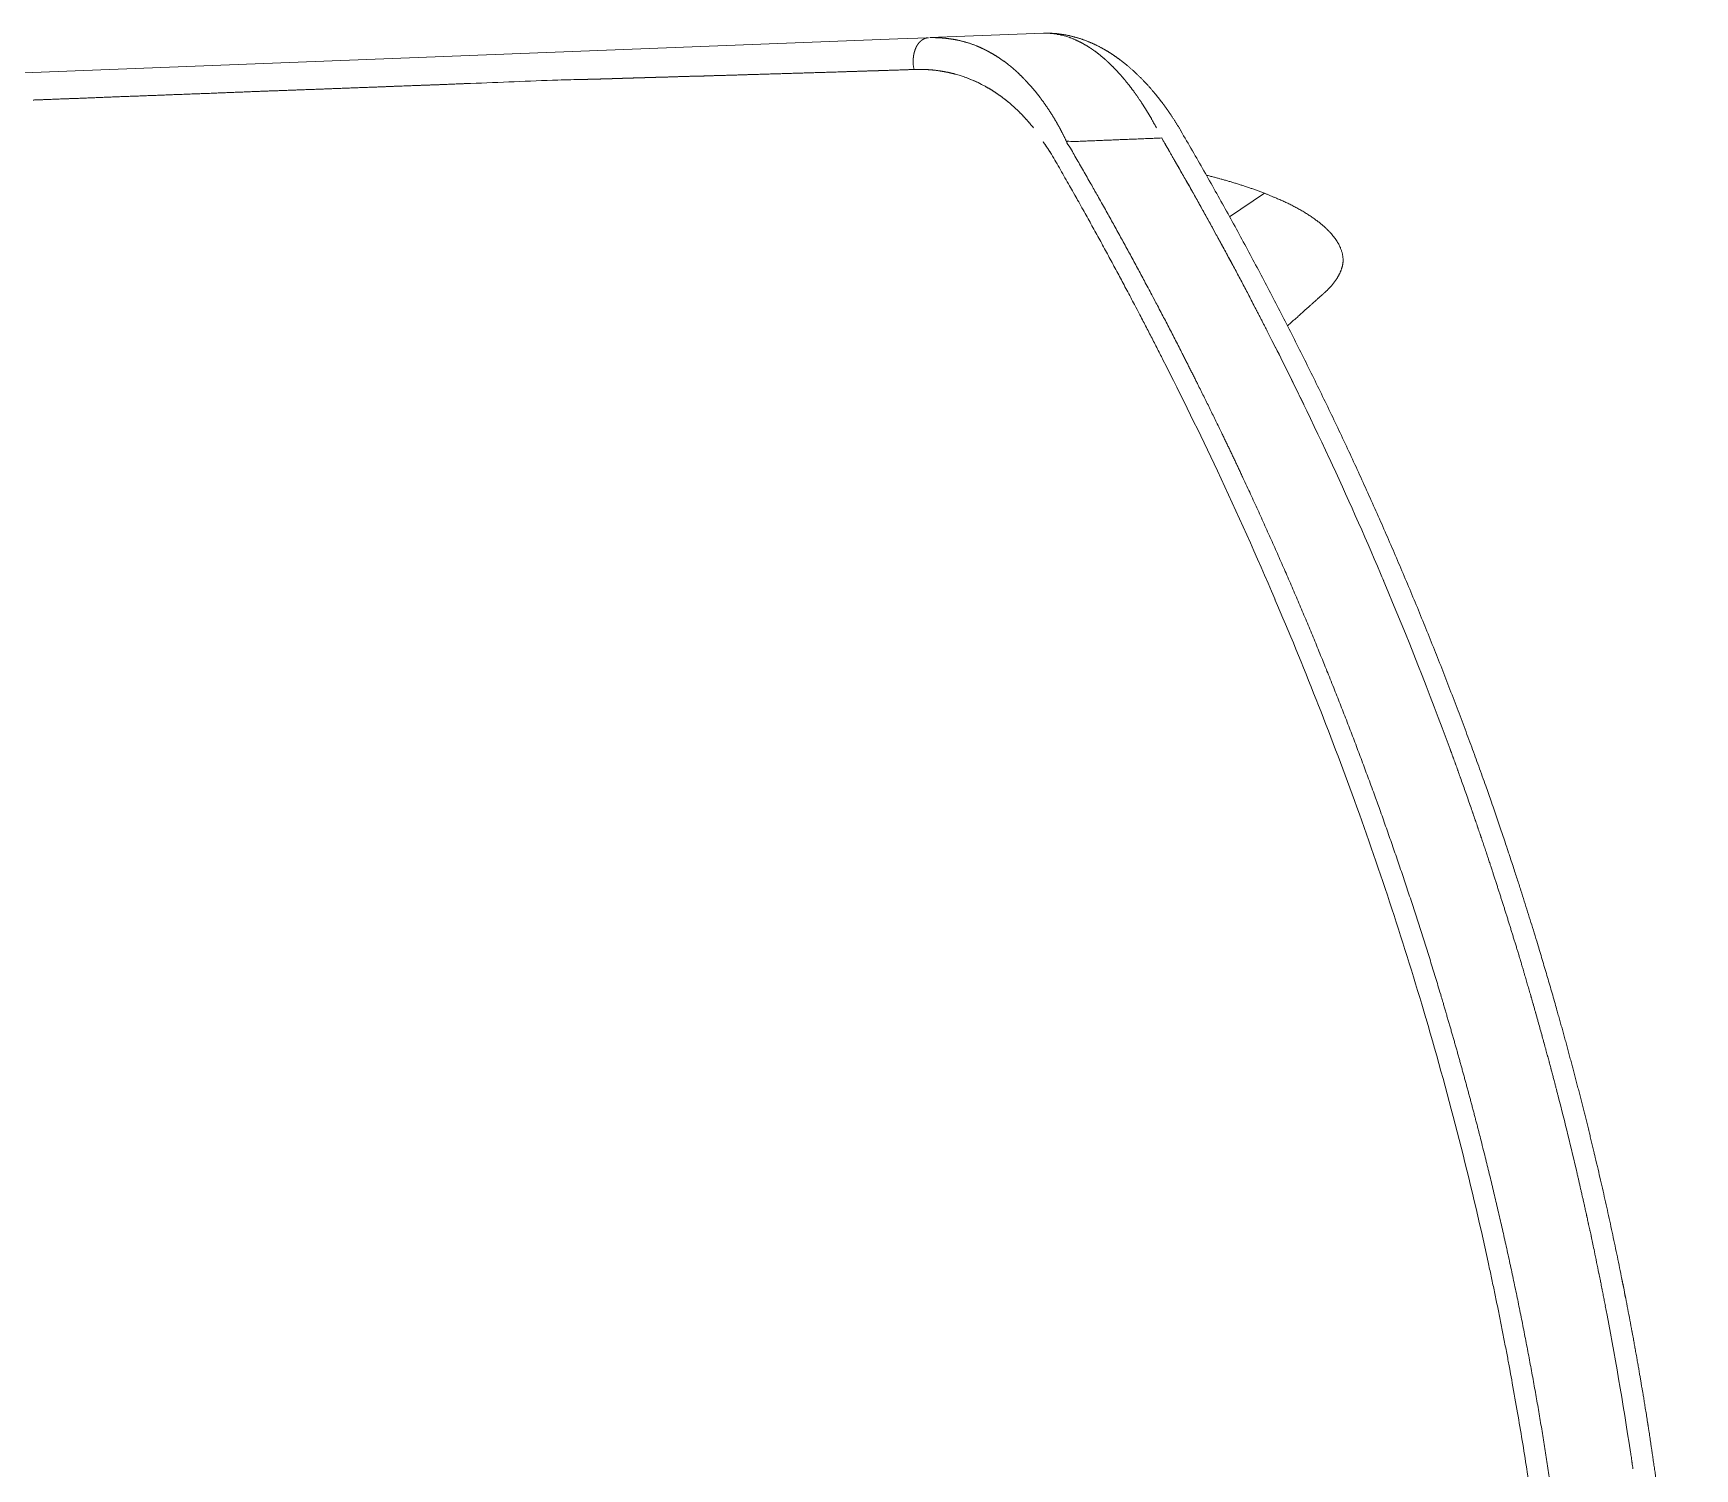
# Model space of a CAD drawing. Header units: millimetres. Extents: x -19300 to 8600, y 27389 to 46650.
# Drawn here: x -9301.3 to -9128.4, y 38104.5 to 38253.9 of the extents above; entities that cross this region are included whole.
import ezdxf

# ---------------------------------------------------------------- set-up
doc = ezdxf.new("R2010")
doc.units = ezdxf.units.MM
doc.header["$LTSCALE"] = 50
doc.layers.add('GRAF', color=1, linetype='Continuous', lineweight=18, true_color=0xff0000)
doc.layers.add('Linee arredi', color=7, linetype='Continuous', lineweight=5)

# ---------------------------------------------------------------- blocks, each defined once
blk = doc.blocks.new('A$C365107D3')
at = {"layer": 'Linee arredi'}
for p, q in [((16.65, 400.8), (19.1, 397.18)), ((0.17, 379.55), (0.17, 379.54)), ((0.01, 377.79), (0.46, 365.96)), ((0.47, 365.75), (0.47, 365.79)), ((0.47, 365.78), (0.59, 362.64)), ((13.21, 36.14), (0.59, 362.64)), ((3.9, 360.3), (3.9, 360.54)), ((3.9, 360.3), (3.91, 360.18))]:
    blk.add_line(p, q, dxfattribs=at)
at = {"layer": 'Linee arredi', "flags": 128}
for points in [[(136.66, 439.34, 0.000398), (136.08, 439.24)], [(137.46, 439.49, 0.00039), (136.89, 439.38)], [(137.75, 439.54, 0.000199), (137.46, 439.49)], [(138.27, 439.63, 0.000351), (137.75, 439.54)], [(138.59, 439.69, 0.000225), (138.27, 439.63)], [(139.07, 439.77, 0.000325), (138.59, 439.69)], [(139.44, 439.83, 0.000258), (139.07, 439.77)], [(139.87, 439.91, 0.000293), (139.44, 439.83)], [(140.3, 439.98, 0.000296), (139.87, 439.91)], [(140.67, 440.04, 0.000255), (140.3, 439.98)], [(141.14, 440.12, 0.000318), (140.67, 440.04)], [(141.47, 440.18, 0.000232), (141.14, 440.12)], [(142, 440.27, 0.000362), (141.47, 440.18)], [(142.28, 440.31, 0.000189), (142, 440.27)], [(142.83, 440.4, 0.000381), (142.28, 440.31)], [(143.08, 440.44, 0.00017), (142.83, 440.4)], [(143.71, 440.55, 0.000429), (143.08, 440.44)], [(144.51, 440.67, 0.000427), (143.88, 440.57)], [(131.86, 438.44, 0.000552), (131.06, 438.28)], [(135.86, 439.2, 0.000452), (135.2, 439.08)], [(147.92, 438.94, 0.00018), (147.66, 438.9)], [(148.51, 439.03, 0.000405), (147.92, 438.94)], [(149.37, 439.15, 0.000431), (148.74, 439.06)], [(130.58, 435.92, 0.000405), (129.99, 435.8)], [(131.35, 436.07, 0.000381), (130.8, 435.96)], [(131.61, 436.12, 0.000179), (131.35, 436.07)], [(132.13, 436.22, 0.00036), (131.61, 436.12)], [(132.43, 436.28, 0.0002), (132.13, 436.22)], [(121.83, 434.07, 0.000197), (121.54, 434)], [(122.28, 434.17, 0.00031), (121.83, 434.07)], [(122.53, 434.22, 0.000175), (122.28, 434.17)], [(123.01, 434.33, 0.000334), (122.53, 434.22)], [(123.75, 434.49, 0.000359), (123.23, 434.38)], [(124.5, 434.65, 0.000387), (123.94, 434.53)], [(125.24, 434.82, 0.000417), (124.64, 434.69)], [(126, 434.98, 0.00045), (125.34, 434.84)], [(126.75, 435.14, 0.000522), (126, 434.98)], [(129.81, 435.76, 0.000432), (129.18, 435.64)], [(119.02, 433.43, 0.000259), (118.65, 433.34)], [(119.37, 433.51, 0.000239), (119.02, 433.43)], [(119.72, 433.59, 0.000247), (119.37, 433.51)], [(120.09, 433.67, 0.000253), (119.72, 433.59)], [(120.43, 433.75, 0.000232), (120.09, 433.67)], [(120.82, 433.84, 0.00027), (120.43, 433.75)], [(121.13, 433.91, 0.000216), (120.82, 433.84)], [(121.54, 434, 0.000289), (121.13, 433.91)], [(107.65, 430.59, 0.000331), (107.17, 430.47)], [(108.31, 430.77, 0.000308), (107.86, 430.65)], [(108.56, 430.84, 0.000174), (108.31, 430.77)], [(108.97, 430.94, 0.000287), (108.56, 430.84)], [(109.25, 431.02, 0.000195), (108.97, 430.94)], [(109.64, 431.12, 0.000269), (109.25, 431.02)], [(109.95, 431.2, 0.000214), (109.64, 431.12)], [(110.31, 431.29, 0.000252), (109.95, 431.2)], [(110.64, 431.38, 0.000231), (110.31, 431.29)], [(101.84, 429, 0.000465), (101.17, 428.81)], [(102.69, 429.24, 0.000495), (101.97, 429.04)], [(105.04, 429.89, 0.000443), (104.39, 429.71)], [(105.68, 430.07, 0.000412), (105.09, 429.9)], [(106.33, 430.24, 0.000383), (105.78, 430.09)], [(106.99, 430.42, 0.000356), (106.47, 430.28)], [(95.55, 427.16, 0.000249), (95.19, 427.05)], [(96.01, 427.3, 0.000319), (95.55, 427.16)], [(96.35, 427.4, 0.000237), (96.01, 427.3)], [(96.83, 427.54, 0.000333), (96.35, 427.4)], [(97.15, 427.64, 0.000223), (96.83, 427.54)], [(97.65, 427.79, 0.00035), (97.15, 427.64)], [(97.95, 427.88, 0.000207), (97.65, 427.79)], [(98.48, 428.03, 0.000368), (97.95, 427.88)], [(98.76, 428.11, 0.000189), (98.48, 428.03)], [(99.32, 428.28, 0.000389), (98.76, 428.11)], [(99.56, 428.35, 0.000169), (99.32, 428.28)], [(100.15, 428.52, 0.000412), (99.56, 428.35)], [(100.99, 428.76, 0.000438), (100.36, 428.58)], [(89.95, 425.42, 0.00027), (89.56, 425.3)], [(90.36, 425.55, 0.00028), (89.95, 425.42)], [(90.75, 425.68, 0.000273), (90.36, 425.55)], [(91.15, 425.8, 0.000279), (90.75, 425.68)], [(91.55, 425.93, 0.000275), (91.15, 425.8)], [(91.95, 426.05, 0.00028), (91.55, 425.93)], [(92.35, 426.18, 0.000274), (91.95, 426.05)], [(92.76, 426.3, 0.000284), (92.35, 426.18)], [(93.15, 426.43, 0.000271), (92.76, 426.3)], [(93.56, 426.55, 0.000289), (93.15, 426.43)], [(93.95, 426.67, 0.000266), (93.56, 426.55)], [(94.37, 426.8, 0.000297), (93.95, 426.67)], [(94.75, 426.92, 0.000258), (94.37, 426.8)], [(95.19, 427.05, 0.000307), (94.75, 426.92)], [(84.89, 423.77, 0.000345), (84.39, 423.6)], [(85.18, 423.87, 0.000205), (84.89, 423.77)], [(85.66, 424.02, 0.00033), (85.18, 423.87)], [(85.98, 424.13, 0.000221), (85.66, 424.02)], [(86.43, 424.28, 0.000316), (85.98, 424.13)], [(86.77, 424.39, 0.000235), (86.43, 424.28)], [(87.21, 424.54, 0.000305), (86.77, 424.39)], [(87.56, 424.65, 0.000247), (87.21, 424.54)], [(87.99, 424.79, 0.000295), (87.56, 424.65)], [(88.36, 424.91, 0.000257), (87.99, 424.79)], [(88.78, 425.04, 0.000288), (88.36, 424.91)], [(89.16, 425.17, 0.000264), (88.78, 425.04)], [(89.56, 425.3, 0.000283), (89.16, 425.17)], [(81.09, 422.47, 0.000455), (80.44, 422.25)], [(81.84, 422.73, 0.000429), (81.22, 422.52)], [(82.6, 422.99, 0.000405), (82.02, 422.79)], [(83.36, 423.25, 0.000383), (82.81, 423.06)], [(84.12, 423.51, 0.000363), (83.6, 423.33)], [(84.39, 423.6, 0.000186), (84.12, 423.51)], [(75.21, 420.38, 0.000332), (74.73, 420.21)], [(75.93, 420.65, 0.000356), (75.42, 420.46)], [(76.66, 420.91, 0.000383), (76.1, 420.71)], [(77.39, 421.17, 0.000412), (76.79, 420.96)], [(78.17, 421.45, 0.000475), (77.48, 421.2)], [(78.86, 421.69, 0.000478), (78.17, 421.45)], [(56.95, 413.19, 0.000518), (56.2, 412.87)], [(33.34, 392.25, 0.000213), (33.01, 392.09)], [(8.97, 389.08, 0.000729), (8.88, 389.03)], [(9.02, 389.11, 0.000443), (8.97, 389.08)], [(9.46, 389.36, 0.000438), (9.41, 389.33)], [(9.55, 389.41, 0.000709), (9.46, 389.36)], [(9.61, 389.44, 0.000434), (9.55, 389.41)], [(9.7, 389.49, 0.000715), (9.61, 389.44)], [(9.75, 389.52, 0.000425), (9.7, 389.49)], [(9.85, 389.57, 0.000732), (9.75, 389.52)], [(33.97, 390.24, 0.000207), (33.65, 390.08)], [(6.63, 387.61, 0.000209), (6.61, 387.6)], [(6.77, 387.7, 0.000233), (6.74, 387.69)], [(6.88, 387.78, 0.001136), (6.77, 387.7)], [(6.91, 387.8, 0.00029), (6.88, 387.78)], [(7.01, 387.87, 0.001064), (6.91, 387.8)], [(7.05, 387.89, 0.00034), (7.01, 387.87)], [(7.15, 387.96, 0.001002), (7.05, 387.89)], [(7.19, 387.98, 0.000382), (7.15, 387.96)], [(7.28, 388.05, 0.000948), (7.19, 387.98)], [(7.33, 388.08, 0.000418), (7.28, 388.05)], [(7.42, 388.14, 0.000902), (7.33, 388.08)], [(7.47, 388.17, 0.000448), (7.42, 388.14)], [(7.56, 388.23, 0.000849), (7.47, 388.17)], [(7.61, 388.26, 0.000472), (7.56, 388.23)], [(7.69, 388.31, 0.000811), (7.61, 388.26)], [(7.75, 388.35, 0.000492), (7.69, 388.31)], [(7.83, 388.4, 0.000779), (7.75, 388.35)], [(7.89, 388.44, 0.000505), (7.83, 388.4)], [(7.97, 388.49, 0.000754), (7.89, 388.44)], [(8.03, 388.52, 0.000512), (7.97, 388.49)], [(8.11, 388.57, 0.000735), (8.03, 388.52)], [(8.17, 388.61, 0.000512), (8.11, 388.57)], [(8.25, 388.66, 0.000723), (8.17, 388.61)], [(8.31, 388.69, 0.000507), (8.25, 388.66)], [(8.39, 388.75, 0.000717), (8.31, 388.7)], [(8.45, 388.78, 0.000496), (8.4, 388.74)], [(8.54, 388.83, 0.000718), (8.45, 388.78)], [(8.59, 388.86, 0.000479), (8.54, 388.83)], [(8.68, 388.91, 0.000723), (8.59, 388.86)], [(8.74, 388.95, 0.000474), (8.68, 388.91)], [(8.82, 389, 0.00073), (8.74, 388.95)], [(8.88, 389.03, 0.000453), (8.82, 389)], [(4.11, 385.62, 0.00055), (4.08, 385.59)], [(4.19, 385.69, 0.001193), (4.11, 385.62)], [(4.22, 385.72, 0.00054), (4.19, 385.69)], [(4.29, 385.78, 0.001167), (4.22, 385.72)], [(4.33, 385.82, 0.000546), (4.29, 385.78)], [(4.4, 385.88, 0.001126), (4.33, 385.81)], [(4.44, 385.91, 0.000567), (4.4, 385.88)], [(4.51, 385.97, 0.00107), (4.44, 385.91)], [(4.55, 386.01, 0.000603), (4.51, 385.97)], [(4.66, 386.1, 0.000618), (4.62, 386.07)], [(4.73, 386.16, 0.000994), (4.66, 386.1)], [(4.77, 386.2, 0.000593), (4.73, 386.16)], [(4.85, 386.26, 0.001021), (4.77, 386.2)], [(4.89, 386.29, 0.00056), (4.85, 386.26)], [(5, 386.39, 0.000549), (4.96, 386.35)], [(5.08, 386.45, 0.001013), (5, 386.39)], [(5.12, 386.48, 0.000564), (5.08, 386.45)], [(5.19, 386.54, 0.00097), (5.12, 386.48)], [(5.24, 386.57, 0.00059), (5.19, 386.54)], [(5.31, 386.63, 0.000917), (5.24, 386.57)], [(5.35, 386.67, 0.000627), (5.31, 386.63)], [(5.42, 386.72, 0.000853), (5.35, 386.67)], [(5.47, 386.76, 0.000674), (5.42, 386.72)], [(5.54, 386.81, 0.00078), (5.47, 386.76)], [(5.6, 386.86, 0.000732), (5.54, 386.81)], [(5.65, 386.9, 0.000699), (5.6, 386.86)], [(5.72, 386.95, 0.0008), (5.65, 386.9)], [(5.77, 386.99, 0.000608), (5.72, 386.95)], [(5.84, 387.04, 0.000878), (5.77, 386.99)], [(5.88, 387.07, 0.000506), (5.84, 387.04)], [(5.97, 387.14, 0.000965), (5.88, 387.07)], [(6, 387.16, 0.000395), (5.97, 387.14)], [(6.09, 387.23, 0.001062), (6, 387.16)], [(6.12, 387.25, 0.000273), (6.09, 387.23)], [(6.22, 387.32, 0.001168), (6.12, 387.25)], [(2.44, 383.89, 0.000885), (2.41, 383.85)], [(2.49, 383.95, 0.001309), (2.44, 383.89)], [(2.52, 383.99, 0.000767), (2.49, 383.95)], [(2.58, 384.05, 0.001401), (2.52, 383.99)], [(2.6, 384.08, 0.000618), (2.58, 384.05)], [(2.66, 384.15, 0.001523), (2.6, 384.08)], [(2.68, 384.17, 0.00044), (2.66, 384.15)], [(2.94, 384.46, 0.00027), (2.93, 384.45)], [(3.04, 384.57, 0.000396), (3.02, 384.55)], [(3.12, 384.65, 0.001605), (3.04, 384.57)], [(3.14, 384.68, 0.000562), (3.12, 384.65)], [(3.21, 384.75, 0.001415), (3.14, 384.68)], [(3.24, 384.78, 0.000706), (3.21, 384.75)], [(3.31, 384.84, 0.001244), (3.24, 384.78)], [(3.35, 384.89, 0.00083), (3.31, 384.84)], [(3.4, 384.94, 0.001093), (3.35, 384.89)], [(3.45, 384.99, 0.000936), (3.4, 384.94)], [(3.5, 385.04, 0.000961), (3.45, 384.99)], [(3.55, 385.09, 0.001022), (3.5, 385.04)], [(3.6, 385.14, 0.000848), (3.55, 385.09)], [(3.66, 385.2, 0.001091), (3.6, 385.14)], [(3.7, 385.24, 0.000754), (3.66, 385.2)], [(3.76, 385.3, 0.001141), (3.7, 385.24)], [(3.8, 385.33, 0.000677), (3.76, 385.3)], [(3.87, 385.4, 0.001178), (3.8, 385.33)], [(3.9, 385.43, 0.000618), (3.87, 385.4)], [(3.97, 385.49, 0.001199), (3.9, 385.43)], [(4.01, 385.53, 0.000576), (3.97, 385.49)], [(4.08, 385.59, 0.001204), (4.01, 385.53)], [(1.22, 382.17, 0.00142), (1.19, 382.11)], [(1.25, 382.21, 0.001275), (1.22, 382.17)], [(1.28, 382.27, 0.001429), (1.25, 382.21)], [(1.31, 382.32, 0.001236), (1.28, 382.27)], [(1.34, 382.37, 0.001334), (1.31, 382.32)], [(1.37, 382.42, 0.001299), (1.34, 382.37)], [(1.4, 382.46, 0.001144), (1.37, 382.42)], [(1.44, 382.52, 0.001461), (1.4, 382.46)], [(1.46, 382.56, 0.000863), (1.44, 382.52)], [(1.5, 382.62, 0.00172), (1.46, 382.56)], [(1.65, 382.84, 0.000399), (1.64, 382.83)], [(1.72, 382.95, 0.000522), (1.71, 382.93)], [(1.93, 383.24, 0.001547), (1.88, 383.17)], [(1.96, 383.28, 0.000964), (1.93, 383.24)], [(2.01, 383.34, 0.001413), (1.96, 383.28)], [(2.04, 383.39, 0.001033), (2.01, 383.34)], [(2.08, 383.44, 0.001317), (2.04, 383.39)], [(2.12, 383.49, 0.001066), (2.08, 383.44)], [(2.16, 383.55, 0.001257), (2.12, 383.49)], [(2.2, 383.59, 0.001065), (2.16, 383.55)], [(2.24, 383.65, 0.001215), (2.2, 383.59)], [(2.28, 383.69, 0.001031), (2.24, 383.65)], [(2.32, 383.75, 0.001215), (2.28, 383.69)], [(2.36, 383.79, 0.000974), (2.32, 383.75)], [(2.41, 383.85, 0.001247), (2.36, 383.79)], [(0.47, 380.57, 0.001659), (0.45, 380.52)], [(0.58, 380.88, 0.000295), (0.58, 380.87)], [(0.72, 381.19, 0.001514), (0.69, 381.14)], [(0.76, 381.29, 0.001861), (0.73, 381.23)], [(0.79, 381.36, 0.001946), (0.76, 381.29)], [(0.81, 381.39, 0.001063), (0.79, 381.36)], [(0.83, 381.44, 0.001229), (0.81, 381.39)], [(0.86, 381.5, 0.001695), (0.83, 381.44)], [(0.94, 381.65, 0.00139), (0.91, 381.6)], [(0.91, 381.6, 0.000275), (0.91, 381.59)], [(0.96, 381.7, 0.001457), (0.94, 381.65)], [(0.99, 381.76, 0.001602), (0.96, 381.7)], [(1.02, 381.8, 0.001211), (0.99, 381.76)], [(1.05, 381.86, 0.001504), (1.02, 381.8)], [(1.07, 381.91, 0.001286), (1.05, 381.86)], [(1.1, 381.95, 0.001078), (1.07, 381.91)], [(1.13, 382.01, 0.001675), (1.1, 381.95)], [(1.19, 382.11, 0.001421), (1.16, 382.06)], [(0.12, 379.31, 0.002633), (0.11, 379.23)], [(0.21, 379.75, 0.002918), (0.19, 379.66)], [(0.19, 379.66, 0.000512), (0.19, 379.65)], [(8.19, 375.28, 0.000945), (8.14, 375.23)], [(8.25, 375.33, 0.001057), (8.19, 375.28)], [(8.3, 375.38, 0.00097), (8.25, 375.33)], [(8.35, 375.44, 0.001027), (8.3, 375.38)], [(8.4, 375.49, 0.001003), (8.35, 375.44)], [(8.46, 375.54, 0.00099), (8.4, 375.49)], [(8.51, 375.6, 0.001048), (8.46, 375.54)], [(8.56, 375.64, 0.000948), (8.51, 375.6)], [(8.62, 375.7, 0.001083), (8.56, 375.64)], [(8.67, 375.75, 0.000898), (8.62, 375.7)], [(8.73, 375.8, 0.0011), (8.67, 375.75)], [(8.78, 375.85, 0.000874), (8.73, 375.8)], [(8.84, 375.91, 0.001103), (8.78, 375.85)], [(8.9, 375.96, 0.000868), (8.84, 375.91)], [(8.96, 376.01, 0.001102), (8.9, 375.96)], [(9.01, 376.06, 0.000871), (8.96, 376.01)], [(9.07, 376.12, 0.001102), (9.01, 376.06)], [(9.13, 376.16, 0.000879), (9.07, 376.12)], [(9.19, 376.22, 0.001101), (9.13, 376.16)], [(9.24, 376.27, 0.000891), (9.19, 376.22)], [(9.31, 376.32, 0.001107), (9.24, 376.27)], [(9.36, 376.37, 0.000902), (9.31, 376.32)], [(9.43, 376.42, 0.001123), (9.36, 376.37)], [(9.48, 376.47, 0.000819), (9.43, 376.42)], [(9.55, 376.53, 0.001152), (9.48, 376.47)], [(9.59, 376.57, 0.000784), (9.55, 376.53)], [(9.67, 376.63, 0.001182), (9.59, 376.57)], [(9.71, 376.66, 0.000747), (9.67, 376.63)], [(9.79, 376.73, 0.001214), (9.71, 376.66)], [(9.83, 376.76, 0.000709), (9.79, 376.73)], [(6.69, 373.55, 0.000851), (6.66, 373.5)], [(6.74, 373.61, 0.001272), (6.69, 373.55)], [(6.78, 373.66, 0.000859), (6.74, 373.61)], [(6.83, 373.72, 0.001251), (6.78, 373.66)], [(6.86, 373.77, 0.00087), (6.83, 373.72)], [(6.91, 373.83, 0.001228), (6.86, 373.77)], [(6.95, 373.88, 0.000883), (6.91, 373.83)], [(7, 373.94, 0.001241), (6.95, 373.88)], [(7.04, 373.99, 0.000895), (7, 373.94)], [(7.09, 374.05, 0.001213), (7.04, 373.99)], [(7.13, 374.1, 0.000902), (7.09, 374.05)], [(7.18, 374.16, 0.001192), (7.13, 374.1)], [(8.14, 375.23, 0.001081), (8.09, 375.17)], [(5.56, 371.8, 0.001433), (5.52, 371.73)], [(5.58, 371.85, 0.000845), (5.56, 371.8)], [(5.62, 371.92, 0.001411), (5.58, 371.85)], [(5.65, 371.96, 0.000872), (5.62, 371.92)], [(5.69, 372.03, 0.001383), (5.65, 371.96)], [(5.71, 372.08, 0.000909), (5.69, 372.03)], [(5.75, 372.14, 0.00134), (5.71, 372.08)], [(5.78, 372.19, 0.000935), (5.75, 372.14)], [(5.82, 372.26, 0.001291), (5.78, 372.19)], [(5.85, 372.31, 0.000941), (5.82, 372.26)], [(5.89, 372.37, 0.00127), (5.85, 372.31)], [(5.92, 372.42, 0.000935), (5.89, 372.37)], [(5.96, 372.49, 0.001272), (5.92, 372.42)], [(5.99, 372.53, 0.000914), (5.96, 372.49)], [(6.04, 372.6, 0.001292), (5.99, 372.53)], [(6.07, 372.65, 0.000888), (6.04, 372.6)], [(6.11, 372.72, 0.001326), (6.07, 372.65)], [(6.14, 372.76, 0.000862), (6.11, 372.72)], [(6.19, 372.83, 0.001369), (6.14, 372.76)], [(6.22, 372.87, 0.000842), (6.19, 372.83)], [(6.26, 372.94, 0.001415), (6.22, 372.87)], [(6.29, 372.99, 0.000833), (6.26, 372.94)], [(6.34, 373.06, 0.001346), (6.29, 372.99)], [(6.37, 373.1, 0.000833), (6.34, 373.06)], [(6.42, 373.17, 0.001335), (6.37, 373.1)], [(6.45, 373.21, 0.000835), (6.42, 373.17)], [(6.5, 373.28, 0.001322), (6.45, 373.21)], [(6.53, 373.32, 0.000839), (6.5, 373.28)], [(6.58, 373.39, 0.001307), (6.53, 373.32)], [(6.61, 373.43, 0.000844), (6.58, 373.39)], [(6.66, 373.5, 0.001291), (6.61, 373.43)], [(4.18, 368.35, 0.001296), (4.17, 368.28)], [(4.2, 368.4, 0.000945), (4.18, 368.35)], [(4.21, 368.47, 0.001297), (4.2, 368.4)], [(4.23, 368.52, 0.000948), (4.21, 368.47)], [(4.25, 368.59, 0.001292), (4.23, 368.52)], [(4.26, 368.64, 0.000956), (4.25, 368.59)], [(3.87, 366.67, 0.001614), (3.86, 366.58)], [(3.88, 366.7, 0.000543), (3.87, 366.67)], [(3.89, 366.79, 0.001581), (3.88, 366.7)], [(3.91, 366.91, 0.001539), (3.89, 366.82)], [(3.89, 366.82, 0.000588), (3.89, 366.79)], [(3.92, 367.03, 0.001492), (3.91, 366.95)], [(3.91, 366.95, 0.000643), (3.91, 366.91)], [(3.93, 367.07, 0.000705), (3.92, 367.03)], [(3.94, 367.15, 0.001446), (3.93, 367.07)], [(3.95, 367.19, 0.000769), (3.94, 367.15)], [(3.96, 367.27, 0.001406), (3.95, 367.19)], [(3.97, 367.32, 0.000831), (3.96, 367.27)], [(3.98, 367.39, 0.001377), (3.97, 367.32)], [(3.99, 367.44, 0.000817), (3.98, 367.39)], [(4, 367.51, 0.001359), (3.99, 367.44)], [(4.01, 367.56, 0.000839), (4, 367.51)], [(4.03, 367.63, 0.001343), (4.01, 367.56)], [(4.04, 367.68, 0.000858), (4.03, 367.63)], [(4.05, 367.75, 0.001329), (4.04, 367.68)], [(4.06, 367.8, 0.000874), (4.05, 367.75)], [(4.07, 367.87, 0.001318), (4.06, 367.8)], [(4.08, 367.92, 0.000887), (4.07, 367.87)], [(4.1, 367.99, 0.001309), (4.08, 367.92)], [(4.11, 368.04, 0.000897), (4.1, 367.99)], [(4.13, 368.11, 0.001303), (4.11, 368.04)], [(4.14, 368.16, 0.000904), (4.13, 368.11)], [(4.16, 368.23, 0.001299), (4.14, 368.16)], [(4.17, 368.28, 0.000908), (4.16, 368.23)], [(0.48, 365.74, 0.00745), (0.48, 365.7)], [(0.48, 365.7, 0.00313), (0.48, 365.69)], [(0.48, 365.69, 0.006538), (0.49, 365.66)], [(0.49, 365.66, 0.004039), (0.49, 365.64)], [(0.49, 365.64, 0.00568), (0.5, 365.61)], [(0.5, 365.61, 0.00487), (0.5, 365.59)], [(0.5, 365.59, 0.004881), (0.51, 365.57)], [(0.51, 365.57, 0.005618), (0.52, 365.54)], [(0.52, 365.54, 0.004146), (0.52, 365.52)], [(0.52, 365.52, 0.006277), (0.53, 365.5)], [(0.53, 365.5, 0.003481), (0.54, 365.48)], [(0.55, 365.45, 0.002887), (0.55, 365.44)], [(0.57, 365.4, 0.002368), (0.57, 365.39)], [(0.59, 365.35, 0.001924), (0.6, 365.35)], [(0.97, 364.88, 0.001567), (0.98, 364.87)], [(3.77, 365.1, 0.000292), (3.77, 365.09)], [(3.8, 365.84, 0.000449), (3.79, 365.82)], [(3.79, 365.82, 0.001623), (3.79, 365.72)], [(3.79, 365.72, 0.000433), (3.79, 365.7)], [(3.81, 366.06, 0.001613), (3.8, 365.97)], [(3.8, 365.97, 0.000462), (3.8, 365.94)], [(3.8, 365.94, 0.001616), (3.8, 365.84)], [(3.82, 366.18, 0.001614), (3.81, 366.09)], [(3.81, 366.09, 0.00047), (3.81, 366.06)], [(3.83, 366.3, 0.001618), (3.82, 366.21)], [(3.82, 366.21, 0.000473), (3.82, 366.18)], [(3.84, 366.33, 0.000473), (3.83, 366.3)], [(3.85, 366.43, 0.001631), (3.84, 366.33)], [(1.01, 364.84, 0.001864), (1.02, 364.83)], [(1.06, 364.8, 0.002201), (1.07, 364.79)], [(1.11, 364.76, 0.002572), (1.12, 364.75)], [(1.16, 364.73, 0.002977), (1.18, 364.71)], [(1.21, 364.69, 0.003411), (1.23, 364.68)], [(1.23, 364.68, 0.003363), (1.26, 364.66)], [(1.29, 364.64, 0.002724), (1.31, 364.63)], [(1.35, 364.61, 0.002067), (1.37, 364.6)], [(1.41, 364.58, 0.001392), (1.42, 364.57)], [(1.72, 364.44, 0.002969), (1.75, 364.43)], [(1.75, 364.43, 0.002682), (1.78, 364.42)], [(1.78, 364.42, 0.002334), (1.81, 364.41)], [(1.81, 364.41, 0.003257), (1.85, 364.4)], [(1.85, 364.4, 0.002773), (1.88, 364.39)], [(1.88, 364.39, 0.002761), (1.91, 364.38)], [(1.91, 364.38, 0.003159), (1.95, 364.37)], [(1.95, 364.37, 0.00232), (1.98, 364.36)], [(1.98, 364.36, 0.003496), (2.02, 364.35)], [(2.02, 364.35, 0.001931), (2.05, 364.34)], [(2.05, 364.34, 0.003785), (2.09, 364.33)], [(2.09, 364.33, 0.001592), (2.11, 364.33)], [(2.17, 364.32, 0.001301), (2.18, 364.31)], [(2.24, 364.3, 0.001056), (2.26, 364.3)], [(2.31, 364.29, 0.000854), (2.33, 364.29)], [(3.76, 364.85, 0.000208), (3.76, 364.84)], [(3.77, 364.41, 0.00099), (3.77, 364.35)]]:
    blk.add_lwpolyline(points, format="xyb", dxfattribs=at)
at = {"layer": 'Linee arredi'}
for centre, radius, start, end in [((202.37, 76.1), 369.14, 101.1557, 101.3904), ((202.55, 73.95), 369.05, 98.5539, 100.9536), ((202.71, 73.17), 369.85, 101.4899, 101.8514), ((202.84, 72.54), 370.5, 103.1342, 104.409), ((203.63, 69.46), 373.67, 105.4341, 105.6569), ((206.81, 62.32), 370.28, 102.3094, 106.3672), ((206.39, 60.76), 382.8, 109.2251, 109.4607), ((208.3, 55.58), 388.32, 110.1568, 112.9218), ((210.21, 50.77), 382.32, 106.3681, 109.9371), ((210.5, 50.21), 394.13, 113.0474, 114.9576), ((215.6, 35.9), 398.13, 109.9376, 113.1772), ((214.01, 42.57), 402.53, 114.9519, 117.0183), ((220.8, 28.8), 417.89, 115.8448, 116.7568), ((221.86, 21.17), 414.14, 113.1706, 115.1981), ((215.62, 39.31), 406.16, 117.1257, 118.6309), ((214.44, 41.51), 403.67, 118.639, 120.2787), ((227.78, 8.56), 428.07, 115.1969, 116.9206), ((26.77, 358), 35.81, 118.998, 119.698), ((22.73, 364.39), 28.26, 124.778, 125.4256), ((8.17, 377.77), 8.2, 160.4319, 166.0539), ((8.74, 377.58), 8.8, 158.0163, 160.0983), ((9.24, 377.37), 9.34, 156.2131, 157.2366), ((6.88, 378.04), 6.88, 170.0062, 182.0866), ((7.47, 377.95), 7.48, 167.6976, 169.5192), ((20.72, 362.92), 17.6, 135.8704, 140.3131), ((17.76, 364.96), 13.99, 151.0372, 164.7529), ((17.96, 364.87), 14.21, 154.9642, 160.6034), ((1.6, 365.87), 1.13, 182.2144, 186.5517), ((2.17, 366.25), 1.82, 225.3149, 228.7518), ((19.17, 364.86), 15.4, 179.1571, 180.0192), ((18.83, 364.87), 15.07, 176.841, 179.0948), ((2.89, 367.91), 3.67, 266.8216, 283.9439), ((19.48, 364.86), 15.71, 180.0694, 181.6273), ((-895.18, 306.87), 900.28, 1.29888, 1.46695), ((-5605.8, 103.96), 5615.11, 2.18636, 2.27931)]:
    blk.add_arc(centre, radius, start, end, dxfattribs=at)
for points, degree in [([(144.51, 440.67), (145.86, 440.88), (149.24, 441.38), (152.31, 441.82), (154.43, 442.12), (156.09, 442.34), (157.74, 442.54), (159.79, 442.8), (162.68, 443.13), (165.97, 443.48), (170.1, 443.89), (175.88, 444.39), (182.5, 444.86), (190.78, 445.3), (199.07, 445.54), (202.38, 445.59)], 2), ([(135.86, 439.2), (135.97, 439.22), (136.08, 439.24)], 2), ([(136.66, 439.34), (136.78, 439.36), (136.89, 439.38)], 2), ([(143.71, 440.55), (143.8, 440.56), (143.88, 440.57)], 2), ([(144.51, 440.67), (144.6, 440.69), (144.69, 440.7)], 2), ([(135.06, 439.05), (135.13, 439.06), (135.2, 439.08)], 2), ([(148.74, 439.06), (148.63, 439.04), (148.51, 439.03)], 2), ([(129.99, 435.8), (129.9, 435.78), (129.81, 435.76)], 2), ([(130.8, 435.96), (130.69, 435.94), (130.58, 435.92)], 2), ([(123.23, 434.38), (123.12, 434.36), (123.01, 434.33)], 2), ([(123.94, 434.53), (123.85, 434.51), (123.75, 434.49)], 2), ([(124.64, 434.69), (124.57, 434.67), (124.5, 434.65)], 2), ([(125.34, 434.84), (125.29, 434.83), (125.24, 434.82)], 2), ([(129.18, 435.64), (129.11, 435.62), (129.04, 435.61)], 2), ([(107.86, 430.65), (107.75, 430.62), (107.65, 430.59)], 2), ([(127.87, 424.08), (139.46, 426.61), (162.93, 430.14), (174.74, 431.14)], 2), ([(101.97, 429.04), (101.91, 429.02), (101.84, 429)], 2), ([(102.78, 429.27), (102.73, 429.25), (102.69, 429.24)], 2), ([(104.39, 429.71), (104.29, 429.69), (104.18, 429.66)], 2), ([(105.09, 429.9), (105.04, 429.89)], 1), ([(105.78, 430.09), (105.73, 430.08), (105.68, 430.07)], 2), ([(106.47, 430.28), (106.4, 430.26), (106.33, 430.24)], 2), ([(107.17, 430.47), (107.08, 430.44), (106.99, 430.42)], 2), ([(100.36, 428.58), (100.26, 428.55), (100.15, 428.52)], 2), ([(101.17, 428.81), (101.08, 428.79), (100.99, 428.76)], 2), ([(80.44, 422.25), (80.39, 422.23), (80.34, 422.21)], 2), ([(81.22, 422.52), (81.16, 422.5), (81.09, 422.47)], 2), ([(82.02, 422.79), (81.93, 422.76), (81.84, 422.73)], 2), ([(82.81, 423.06), (82.7, 423.03), (82.6, 422.99)], 2), ([(83.6, 423.33), (83.48, 423.29), (83.36, 423.25)], 2), ([(74.73, 420.21), (74.61, 420.16), (74.49, 420.12)], 2), ([(75.42, 420.46), (75.31, 420.42), (75.21, 420.38)], 2), ([(76.1, 420.71), (76.02, 420.68), (75.93, 420.65)], 2), ([(76.79, 420.96), (76.72, 420.93), (76.66, 420.91)], 2), ([(77.48, 421.2), (77.43, 421.19), (77.39, 421.17)], 2), ([(57.06, 413.24), (57, 413.22), (56.95, 413.19)], 2), ([(27.04, 407.01), (26.72, 407.37), (25.83, 408.18), (24.78, 408.76), (23.85, 409.02), (22.88, 408.93), (21.76, 408.48), (20.44, 407.43), (19.23, 405.94), (17.98, 403.89), (17, 401.69), (16.65, 400.8)], 2), ([(27.04, 407.01), (27.23, 406.8), (27.57, 406.42), (28.4, 405.49), (29.77, 403.96), (30.45, 403.2)], 2), ([(16.65, 400.8), (16.08, 399.32), (15.15, 396.29), (14.77, 394.76)], 2), ([(31.15, 401.17), (28.58, 399.86), (23.48, 397.18), (20.96, 395.79)], 2), ([(20.29, 395.43), (17.93, 394.12), (13.24, 391.45), (10.9, 390.11)], 2), ([(6.35, 387.41), (6.29, 387.37), (6.22, 387.32)], 2), ([(6.63, 387.61), (6.69, 387.65), (6.74, 387.69)], 2), ([(4.62, 386.07), (4.58, 386.04), (4.55, 386.01)], 2), ([(4.96, 386.35), (4.92, 386.32), (4.89, 386.29)], 2), ([(2.68, 384.17), (2.72, 384.21), (2.75, 384.25)], 2), ([(2.84, 384.35), (2.8, 384.3), (2.75, 384.25)], 2), ([(2.84, 384.35), (2.89, 384.4), (2.93, 384.45)], 2), ([(2.94, 384.46), (2.98, 384.5), (3.02, 384.55)], 2), ([(1.57, 382.73), (1.54, 382.68), (1.5, 382.62)], 2), ([(1.57, 382.73), (1.6, 382.78), (1.64, 382.83)], 2), ([(1.65, 382.84), (1.68, 382.89), (1.71, 382.93)], 2), ([(1.72, 382.95), (1.75, 382.99), (1.78, 383.03)], 2), ([(1.88, 383.17), (1.83, 383.1), (1.78, 383.03)], 2), ([(0.62, 380.98), (0.6, 380.93), (0.58, 380.88)], 2), ([(0.62, 380.98), (0.62, 380.98), (0.63, 380.98)], 2), ([(0.73, 381.23), (0.72, 381.21), (0.72, 381.19)], 2), ([(0.91, 381.59), (0.9, 381.57), (0.89, 381.55), (0.87, 381.52), (0.86, 381.5), (0.86, 381.5)], 2), ([(1.16, 382.06), (1.15, 382.05), (1.14, 382.02), (1.13, 382.01)], 2), ([(0.17, 379.55), (0.18, 379.6), (0.19, 379.65)], 2), ([(0.48, 365.74), (0.48, 365.74), (0.47, 365.75)], 2), ([(0.55, 365.45), (0.54, 365.46), (0.54, 365.48)], 2), ([(0.57, 365.4), (0.56, 365.42), (0.55, 365.44)], 2), ([(0.59, 365.35), (0.58, 365.37), (0.57, 365.39)], 2), ([(0.61, 365.31), (0.6, 365.33), (0.6, 365.35)], 2), ([(0.61, 365.31), (0.62, 365.3), (0.62, 365.3)], 2), ([(0.64, 365.26), (0.63, 365.28), (0.62, 365.3)], 2), ([(0.67, 365.22), (0.66, 365.24), (0.64, 365.26)], 2), ([(0.64, 365.26), (0.64, 365.26), (0.64, 365.26)], 2), ([(0.67, 365.22), (0.67, 365.21), (0.67, 365.21)], 2), ([(0.7, 365.17), (0.69, 365.19), (0.67, 365.21)], 2), ([(0.73, 365.13), (0.72, 365.15), (0.7, 365.17)], 2), ([(0.7, 365.17), (0.7, 365.17), (0.7, 365.17)], 2), ([(0.73, 365.13), (0.73, 365.12), (0.73, 365.12)], 2), ([(0.77, 365.08), (0.75, 365.1), (0.73, 365.12)], 2), ([(0.8, 365.04), (0.79, 365.06), (0.77, 365.08)], 2), ([(0.77, 365.08), (0.77, 365.08), (0.77, 365.08)], 2), ([(0.8, 365.04), (0.8, 365.04), (0.81, 365.03)], 2), ([(0.84, 365), (0.82, 365.02), (0.81, 365.03)], 2), ([(0.84, 365), (0.84, 364.99), (0.85, 364.99)], 2), ([(0.88, 364.96), (0.86, 364.97), (0.85, 364.99)], 2), ([(0.88, 364.96), (0.88, 364.95), (0.89, 364.95)], 2), ([(1.01, 364.84), (0.99, 364.85), (0.98, 364.87)], 2), ([(3.86, 366.58), (3.85, 366.5), (3.85, 366.43)], 2), ([(1.06, 364.8), (1.04, 364.81), (1.02, 364.83)], 2), ([(1.11, 364.76), (1.09, 364.78), (1.07, 364.79)], 2), ([(1.16, 364.73), (1.14, 364.74), (1.12, 364.75)], 2), ([(1.21, 364.69), (1.19, 364.7), (1.18, 364.71)], 2), ([(1.26, 364.66), (1.28, 364.65), (1.29, 364.64)], 2), ([(1.31, 364.63), (1.33, 364.62), (1.35, 364.61)], 2), ([(1.37, 364.6), (1.39, 364.59), (1.41, 364.58)], 2), ([(1.42, 364.57), (1.45, 364.56), (1.47, 364.55)], 2), ([(1.72, 364.44), (1.67, 364.46), (1.58, 364.5), (1.52, 364.52), (1.49, 364.54), (1.47, 364.55)], 2), ([(2.11, 364.33), (2.14, 364.32), (2.17, 364.32)], 2), ([(2.18, 364.31), (2.21, 364.31), (2.24, 364.3)], 2), ([(2.26, 364.3), (2.28, 364.29), (2.31, 364.29)], 2), ([(2.33, 364.29), (2.36, 364.28), (2.39, 364.28)], 2), ([(2.4, 364.28), (2.39, 364.28), (2.39, 364.28)], 2), ([(2.4, 364.28), (2.43, 364.27), (2.46, 364.27)], 2), ([(2.47, 364.27), (2.47, 364.27), (2.46, 364.27)], 2), ([(2.47, 364.27), (2.5, 364.26), (2.54, 364.26)], 2), ([(2.54, 364.26), (2.54, 364.26), (2.54, 364.26)], 2), ([(2.54, 364.26), (2.58, 364.26), (2.61, 364.25)], 2), ([(2.69, 364.25), (2.65, 364.25), (2.61, 364.25)], 2), ([(3.96, 358.59), (3.99, 357.49), (4.03, 356.39)], 2), ([(4.17, 351.73), (4.1, 354.06), (4.03, 356.39)], 2), ([(4.17, 351.73), (4.24, 349.52), (4.3, 347.32)], 2), ([(4.39, 344.46), (4.35, 345.89), (4.3, 347.32)], 2), ([(4.48, 341.14), (4.46, 341.81), (4.45, 342.49)], 2), ([(4.48, 341.14), (4.51, 340.1)], 1), ([(4.57, 338.24), (4.54, 339.17), (4.51, 340.1)], 2), ([(4.57, 338.24), (4.58, 337.73)], 1), ([(4.59, 337.43), (4.58, 337.73)], 1), ([(4.59, 337.43), (4.6, 337.26)], 1), ([(4.63, 336.12), (4.62, 336.39), (4.61, 336.96), (4.6, 337.26)], 2), ([(4.63, 336.12), (4.64, 335.84), (4.65, 335.32), (4.66, 335.07)], 2), ([(4.67, 334.8), (4.66, 335.07)], 1), ([(4.67, 334.8), (4.67, 334.69), (4.68, 334.47), (4.69, 334.27), (4.69, 334.11), (4.69, 334.02)], 2), ([(4.7, 333.68), (4.7, 333.77), (4.7, 333.94), (4.69, 334.02)], 2), ([(4.7, 333.68), (4.71, 333.43)], 1), ([(4.74, 332.41), (4.74, 332.53)], 1), ([(4.74, 332.41), (4.75, 332.09), (4.77, 331.48), (4.77, 331.19)], 2), ([(4.78, 330.87), (4.78, 330.75), (4.79, 330.52), (4.8, 330.32), (4.8, 330.14), (4.8, 330.06)], 2), ([(4.81, 329.92), (4.8, 330.06)], 1), ([(5.22, 318.18), (5.26, 317.16), (5.35, 315.01), (5.39, 313.87)], 2), ([(5.57, 309.08), (5.65, 306.93)], 1), ([(5.74, 304.52), (5.65, 306.93)], 1), ([(5.74, 304.52), (5.81, 302.75)], 1), ([(6.08, 295.4), (5.94, 299.07), (5.81, 302.75)], 2), ([(6.6, 281.77), (6.52, 284.04), (6.34, 288.59), (6.26, 290.87)], 2), ([(6.6, 281.77), (6.78, 277.22)], 1)]:
    blk.add_open_spline(points, degree=degree, dxfattribs=at)
for points, weights, knots in [([(10.14, 392.09), (22, 399.03), (34.3, 405.14), (46.36, 411.15), (58.81, 416.32), (64.93, 418.86), (77.35, 423.54), (86.76, 426.72), (93.03, 428.71), (99.32, 430.59), (105.63, 432.36), (108.8, 433.19), (121.82, 436.6), (135.06, 439.05)], [1, 0.999428220294, 1, 0.999429891604, 1, 1, 1, 1, 1, 1, 1, 1, 0.999343486597, 1], [0, 0, 0, 0.145742, 0.145742, 0.288778, 0.288778, 0.359158, 0.429539, 0.49992, 0.5703, 0.640681, 0.711062, 0.711062, 1, 1, 1]), ([(33.34, 392.25), (36.14, 393.68), (40.37, 395.76), (43.21, 397.13), (44.63, 397.8), (50.32, 400.49), (56.08, 403), (61.85, 405.51), (73.54, 410.18), (79.47, 412.33), (85.4, 414.48), (91.4, 416.44), (92.91, 416.93), (95.93, 417.89), (98.95, 418.82), (101.98, 419.72), (103.51, 420.16), (115.66, 423.68), (128.03, 426.36), (140.43, 429.05), (152.99, 430.86), (156.13, 431.32), (162.44, 432.12), (171.9, 433.15), (181.39, 433.84), (187.73, 434.2), (193.67, 434.43), (199.23, 434.56), (202.06, 434.58), (202.21, 434.58), (202.34, 434.58), (202.38, 434.58)], [1, 1, 1, 1, 1, 0.999884267903, 1, 1, 1, 1, 0.999865874905, 1, 1, 1, 1, 1, 1, 0.999415853843, 1, 0.999391332944, 1, 1, 1, 1, 1, 1, 1, 1, 1, 1, 1, 1], [0, 0, 0, 0.031139, 0.046709, 0.062279, 0.062279, 0.124529, 0.124529, 0.18678, 0.249031, 0.249031, 0.311361, 0.311361, 0.326983, 0.342604, 0.358225, 0.373846, 0.373846, 0.498688, 0.498688, 0.623804, 0.623804, 0.655154, 0.686503, 0.749203, 0.780552, 0.811902, 0.843252, 0.874601, 0.905951, 0.96865, 1, 1, 1]), ([(0, 377.99), (-0.02, 378.94), (0.14, 379.88), (0.31, 380.92), (0.66, 381.91), (0.98, 382.82), (1.44, 383.69), (1.49, 383.78), (1.54, 383.87), (1.67, 384.12), (1.96, 384.6), (2.26, 385.07), (2.59, 385.53), (2.76, 385.76), (3.45, 386.69), (4.25, 387.53), (5.09, 388.4), (6.01, 389.18), (6.49, 389.59), (6.99, 389.97), (7.12, 390.08), (7.39, 390.28), (7.65, 390.47), (7.88, 390.64), (8, 390.72), (9.04, 391.45), (10.13, 392.09)], [1, 0.996032670655, 1, 0.995979088987, 1, 0.997340791229, 1, 0.999972541682, 1, 1, 1, 1, 1, 1, 0.998180400404, 1, 0.998635482029, 1, 0.999717891435, 1, 1, 1, 1, 1, 1, 0.999133312923, 1], [0, 0, 0, 0.101743, 0.101743, 0.214761, 0.214761, 0.31943, 0.31943, 0.330946, 0.330946, 0.361022, 0.391098, 0.421174, 0.45125, 0.45125, 0.574345, 0.574345, 0.702973, 0.702973, 0.76961, 0.76961, 0.787682, 0.805754, 0.823826, 0.841898, 0.841898, 1, 1, 1]), ([(0.46, 365.96), (0.44, 366.89), (0.55, 367.81), (0.59, 368.18), (0.68, 368.67), (0.75, 369.03), (0.87, 369.52), (0.94, 369.76), (1.23, 370.74), (1.69, 371.66), (2.17, 372.64), (2.8, 373.52), (2.84, 373.58), (2.96, 373.76), (3.09, 373.93), (3.23, 374.1), (3.41, 374.33), (3.5, 374.45), (3.7, 374.68), (4.1, 375.13), (4.53, 375.57), (5.21, 376.23), (5.96, 376.88), (6.22, 377.09), (6.36, 377.19), (6.63, 377.41), (6.84, 377.56), (7.05, 377.72), (7.27, 377.88), (7.35, 377.93), (7.94, 378.35), (8.57, 378.74), (9.21, 379.14), (9.88, 379.5), (10.58, 379.88), (11.3, 380.22)], [1, 0.997249481038, 1, 1, 1, 1, 1, 1, 0.996449466913, 1, 0.996725342511, 1, 1, 1, 1, 1, 1, 1, 1, 1, 1, 1, 1, 1, 1, 1, 1, 1, 1, 1, 0.999578650843, 1, 0.999605493964, 1, 0.999605000368, 1], [0, 0, 0, 0.202922, 0.202922, 0.284247, 0.311356, 0.338464, 0.365573, 0.365573, 0.476434, 0.476434, 0.594466, 0.594466, 0.602229, 0.617756, 0.62552, 0.633283, 0.641047, 0.641047, 0.657023, 0.672999, 0.688976, 0.720928, 0.736905, 0.736905, 0.745239, 0.753573, 0.761907, 0.778575, 0.78691, 0.78691, 0.85506, 0.85506, 0.92591, 0.92591, 1, 1, 1])]:
    blk.add_rational_spline(points, weights, degree=2, knots=knots, dxfattribs=at)
for points, degree, knots in [([(10.9, 390.11), (11.1, 385.17), (11.3, 380.22), (16.64, 383.33), (27.49, 389.27), (33.01, 392.09)], 2, [0, 0, 0, 0.285911, 0.285911, 0.642955, 1, 1, 1]), ([(33.65, 390.08), (28.68, 387.55), (18.09, 381.82), (12.49, 378.58), (11.99, 378.24), (11.2, 377.7), (11.38, 377.83), (12.05, 378.29), (12.35, 378.5), (12.34, 378.5)], 2, [0, 0, 0, 0.405551, 0.811103, 0.811103, 0.848882, 0.886662, 0.924441, 0.962221, 1, 1, 1]), ([(3.77, 364.35), (3.8, 363.49), (3.86, 361.76), (3.88, 360.92), (3.9, 360.54)], 2, [0, 0, 0, 0.358091, 0.716183, 1, 1, 1]), ([(3.96, 358.59), (3.92, 359.71), (3.91, 360.18)], 1, [0, 0, 0.704573, 1, 1]), ([(4.39, 344.46), (4.4, 343.97), (4.43, 343), (4.45, 342.49)], 2, [0, 0, 0, 0.472764, 1, 1, 1]), ([(4.72, 333.03), (4.72, 333.07), (4.72, 333.17), (4.71, 333.27), (4.71, 333.38), (4.71, 333.43)], 2, [0, 0, 0, 0.248311, 0.496621, 0.744932, 1, 1, 1]), ([(4.72, 333.03), (4.72, 332.98), (4.73, 332.89), (4.73, 332.77), (4.73, 332.63), (4.73, 332.57), (4.74, 332.53)], 2, [0, 0, 0, 0.19884, 0.397679, 0.596519, 0.795358, 1, 1, 1]), ([(4.78, 330.87), (4.78, 330.91), (4.78, 331.03), (4.77, 331.15), (4.77, 331.19)], 2, [0, 0, 0, 0.25, 0.75, 1, 1, 1]), ([(5.57, 309.08), (5.52, 310.3), (5.43, 312.73), (5.39, 313.87)], 2, [0, 0, 0, 0.506224, 1, 1, 1]), ([(6.08, 295.4), (6.16, 293.27), (6.26, 290.87)], 1, [0, 0, 0.470138, 1, 1]), ([(6.95, 272.66), (6.91, 273.81), (6.82, 276.08), (6.78, 277.22)], 2, [0, 0, 0, 0.500171, 1, 1, 1])]:
    blk.add_open_spline(points, degree=degree, knots=knots, dxfattribs=at)

msp = doc.modelspace()

# ---------------------------------------------------------------- block references
at = {"layer": 'GRAF', "rotation": 270}
msp.add_blockref('A$C365107D3', (-9573.98, 38253.89), dxfattribs=at)

doc.saveas('drawing.dxf')
